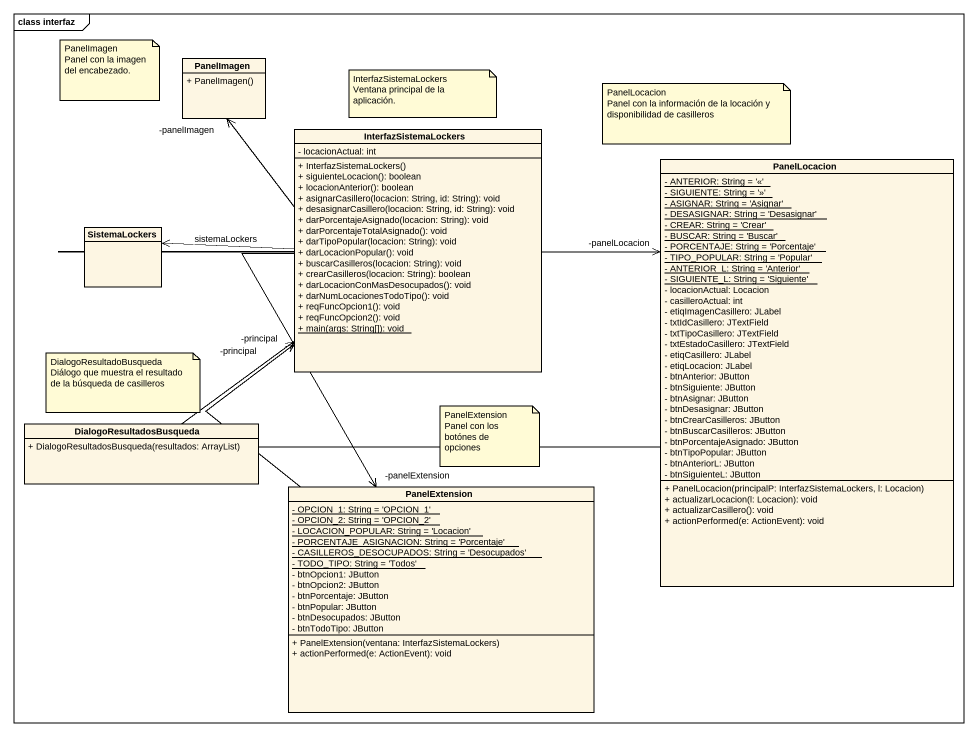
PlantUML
@startuml
mainframe class interfaz
hide circle
hide empty members
skinparam classAttributeIconSize 0
class PanelImagen {
  + PanelImagen()
}
class InterfazSistemaLockers {
  - locacionActual: int
  + InterfazSistemaLockers()
  + siguienteLocacion(): boolean
  + locacionAnterior(): boolean
  + asignarCasillero(locacion: String, id: String): void
  + desasignarCasillero(locacion: String, id: String): void
  + darPorcentajeAsignado(locacion: String): void
  + darPorcentajeTotalAsignado(): void
  + darTipoPopular(locacion: String): void
  + darLocacionPopular(): void
  + buscarCasilleros(locacion: String): void
  + crearCasilleros(locacion: String): boolean
  + darLocacionConMasDesocupados(): void
  + darNumLocacionesTodoTipo(): void
  + reqFuncOpcion1(): void
  + reqFuncOpcion2(): void
  {static} + main(args: String[]): void
}
class PanelLocacion {
  {static} - ANTERIOR: String = '<<'
  {static} - SIGUIENTE: String = '>>'
  {static} - ASIGNAR: String = 'Asignar'
  {static} - DESASIGNAR: String = 'Desasignar'
  {static} - CREAR: String = 'Crear'
  {static} - BUSCAR: String = 'Buscar'
  {static} - PORCENTAJE: String = 'Porcentaje'
  {static} - TIPO_POPULAR: String = 'Popular'
  {static} - ANTERIOR_L: String = 'Anterior'
  {static} - SIGUIENTE_L: String = 'Siguiente'
  - locacionActual: Locacion
  - casilleroActual: int
  - etiqImagenCasillero: JLabel
  - txtIdCasillero: JTextField
  - txtTipoCasillero: JTextField
  - txtEstadoCasillero: JTextField
  - etiqCasillero: JLabel
  - etiqLocacion: JLabel
  - btnAnterior: JButton
  - btnSiguiente: JButton
  - btnAsignar: JButton
  - btnDesasignar: JButton
  - btnCrearCasilleros: JButton
  - btnBuscarCasilleros: JButton
  - btnPorcentajeAsignado: JButton
  - btnTipoPopular: JButton
  - btnAnteriorL: JButton
  - btnSiguienteL: JButton
  + PanelLocacion(principalP: InterfazSistemaLockers, l: Locacion)
  + actualizarLocacion(l: Locacion): void
  + actualizarCasillero(): void
  + actionPerformed(e: ActionEvent): void
}
class SistemaLockers
class DialogoResultadosBusqueda {
  + DialogoResultadosBusqueda(resultados: ArrayList)
}
class PanelExtension {
  {static} - OPCION_1: String = 'OPCION_1'
  {static} - OPCION_2: String = 'OPCION_2'
  {static} - LOCACION_POPULAR: String = 'Locacion'
  {static} - PORCENTAJE_ASIGNACION: String = 'Porcentaje'
  {static} - CASILLEROS_DESOCUPADOS: String = 'Desocupados'
  {static} - TODO_TIPO: String = 'Todos'
  - btnOpcion1: JButton
  - btnOpcion2: JButton
  - btnPorcentaje: JButton
  - btnPopular: JButton
  - btnDesocupados: JButton
  - btnTodoTipo: JButton
  + PanelExtension(ventana: InterfazSistemaLockers)
  + actionPerformed(e: ActionEvent): void
}
InterfazSistemaLockers -up-> "-panelImagen" PanelImagen
InterfazSistemaLockers -right-> "-panelLocacion" PanelLocacion
InterfazSistemaLockers -left-> SistemaLockers : sistemaLockers
InterfazSistemaLockers --> "-panelExtension" PanelExtension
PanelLocacion -left-> "-principal" InterfazSistemaLockers
PanelExtension -up-> "-principal" InterfazSistemaLockers
note as N1
  PanelImagen
  Panel con la imagen del encabezado.
end note
note as N2
  InterfazSistemaLockers
  Ventana principal de la aplicación.
end note
note as N3
  PanelLocacion
  Panel con la información de la locación y disponibilidad de casilleros
end note
note as N4
  DialogoResultadoBusqueda
  Diálogo que muestra el resultado de la búsqueda de casilleros
end note
note as N5
  PanelExtension
  Panel con los botónes de opciones
end note
@enduml
